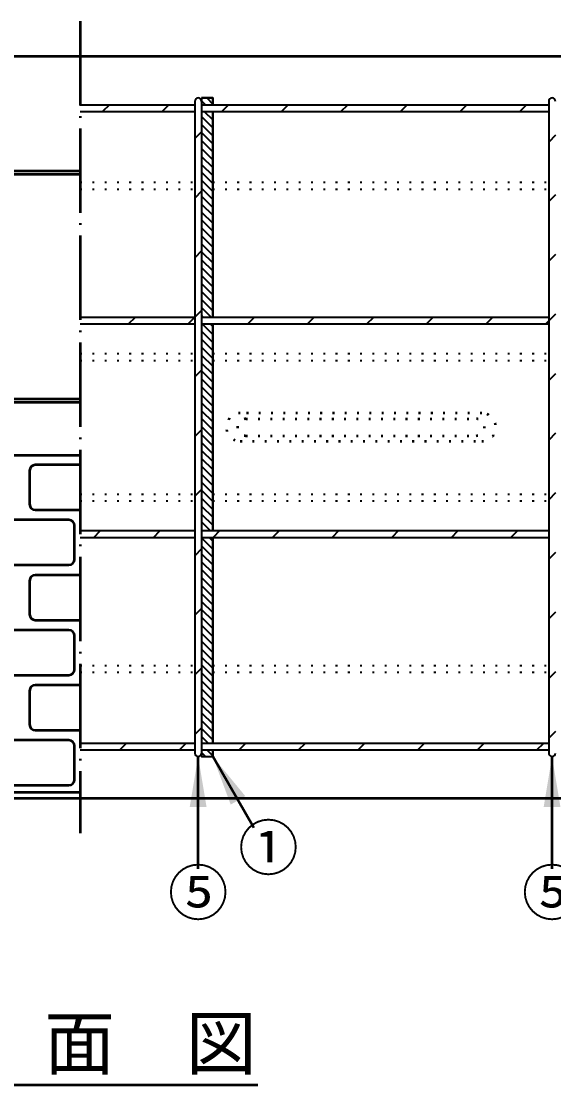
# Model space of a CAD drawing. Units: millimetres, scale not verified. Extents: x -2102 to 2102, y -1485 to 1485.
# Drawn here: x 831 to 1210, y 317 to 1074 of the extents above; entities that cross this region are included whole.
import ezdxf
from ezdxf.enums import TextEntityAlignment as Align

# ---------------------------------------------------------------- set-up
doc = ezdxf.new("R2010")
doc.units = ezdxf.units.MM
doc.header["$LTSCALE"] = 5
doc.linetypes.add('DOTTED', pattern=[1.75, 0.25, -1.5])
doc.linetypes.add('LONG_DASHED_DOTTED', pattern=[15.25, 12, -1.5, 0.25, -1.5])
doc.layers.add('0-0_V-nasSTD', color=7, linetype='Continuous', lineweight=35)
doc.layers.add('0-1_0', color=7, linetype='Continuous', lineweight=50)
doc.styles.add('ＭＳ ゴシック', font='')
doc.styles.get('ＭＳ ゴシック').set_extended_font_data('MS Gothic')

msp = doc.modelspace()

# ---------------------------------------------------------------- linework, layer by layer
at = {"layer": '0-0_V-nasSTD'}
for p, q in [((958.875, 1019.542), (958.875, 1017.142)), ((958.875, 1017.559), (961.691, 1014.742)), ((962.548, 1019.542), (966.875, 1015.215)), ((960.834, 1009.942), (966.875, 1003.902)), ((966.491, 1009.942), (966.875, 1009.559)), ((958.875, 1006.245), (966.875, 998.245)), ((958.875, 1000.588), (966.875, 992.588)), ((958.875, 994.931), (966.875, 986.931)), ((958.875, 989.274), (966.875, 981.274)), ((958.875, 983.618), (966.875, 975.618)), ((958.875, 977.961), (966.875, 969.961)), ((958.875, 972.304), (966.875, 964.304)), ((958.875, 966.647), (966.875, 958.647)), ((958.875, 960.99), (966.875, 952.99)), ((958.875, 955.333), (966.875, 947.333)), ((958.875, 949.676), (966.875, 941.676)), ((958.875, 944.02), (966.875, 936.02)), ((958.875, 938.363), (966.875, 930.363)), ((958.875, 932.706), (966.875, 924.706)), ((958.875, 927.049), (966.875, 919.049)), ((958.875, 921.392), (966.875, 913.392)), ((958.875, 915.735), (966.875, 907.735)), ((958.875, 910.078), (966.875, 902.078)), ((958.875, 904.422), (966.875, 896.422)), ((958.875, 898.765), (966.875, 890.765)), ((958.875, 893.108), (966.875, 885.108)), ((958.875, 887.451), (966.875, 879.451)), ((958.875, 881.794), (966.875, 873.794)), ((958.875, 876.137), (966.875, 868.137)), ((958.875, 870.48), (965.813, 863.542)), ((958.875, 864.824), (960.156, 863.542)), ((959.299, 858.742), (966.875, 851.167)), ((964.956, 858.742), (966.875, 856.824)), ((958.875, 853.51), (966.875, 845.51)), ((958.875, 847.853), (966.875, 839.853)), ((958.875, 842.196), (966.875, 834.196)), ((958.875, 836.539), (966.875, 828.539)), ((958.875, 830.882), (966.875, 822.882)), ((958.875, 825.226), (966.875, 817.226)), ((958.875, 819.569), (966.875, 811.569)), ((958.875, 813.912), (966.875, 805.912)), ((958.875, 808.255), (966.875, 800.255)), ((958.875, 802.598), (966.875, 794.598)), ((958.875, 796.941), (966.875, 788.941)), ((958.875, 791.284), (966.875, 783.284)), ((958.875, 785.628), (966.875, 777.628)), ((958.875, 779.971), (966.875, 771.971)), ((958.875, 774.314), (966.875, 766.314)), ((958.875, 768.657), (966.875, 760.657)), ((958.875, 763), (966.875, 755)), ((958.875, 757.343), (966.875, 749.343)), ((958.875, 751.686), (966.875, 743.686)), ((958.875, 746.03), (966.875, 738.03)), ((958.875, 740.373), (966.875, 732.373)), ((958.875, 734.716), (966.875, 726.716)), ((958.875, 729.059), (966.875, 721.059)), ((958.875, 723.402), (966.875, 715.402)), ((958.875, 717.745), (965.078, 711.542)), ((958.875, 712.089), (959.421, 711.542)), ((958.875, 706.432), (966.875, 698.432)), ((964.221, 706.742), (966.875, 704.089)), ((958.875, 700.775), (966.875, 692.775)), ((958.875, 695.118), (966.875, 687.118)), ((958.875, 689.461), (966.875, 681.461)), ((958.875, 683.804), (966.875, 675.804)), ((958.875, 678.147), (966.875, 670.147)), ((958.875, 672.491), (966.875, 664.491)), ((958.875, 666.834), (966.875, 658.834)), ((958.875, 661.177), (966.875, 653.177)), ((958.875, 655.52), (966.875, 647.52)), ((958.875, 649.863), (966.875, 641.863)), ((958.875, 644.206), (966.875, 636.206)), ((958.875, 638.549), (966.875, 630.549)), ((958.875, 632.893), (966.875, 624.893)), ((958.875, 627.236), (966.875, 619.236)), ((958.875, 621.579), (966.875, 613.579)), ((958.875, 615.922), (966.875, 607.922)), ((958.875, 610.265), (966.875, 602.265)), ((958.875, 604.608), (966.875, 596.608)), ((958.875, 598.951), (966.875, 590.951)), ((958.875, 593.295), (966.875, 585.295)), ((958.875, 587.638), (966.875, 579.638)), ((958.875, 581.981), (966.875, 573.981)), ((958.875, 576.324), (966.875, 568.324)), ((958.875, 570.667), (966.875, 562.667)), ((958.875, 565.01), (963.543, 560.342)), ((958.875, 553.697), (961.829, 550.742)), ((962.686, 555.542), (966.875, 551.353)), ((966.875, 550.742), (966.875, 555.542))]:
    msp.add_line(p, q, dxfattribs=at)
at = {"layer": '0-0_V-nasSTD', "lineweight": 50}
for p, q in [((872.475, 967.542), (72.475, 967.542)), ((872.475, 965.142), (72.475, 965.142)), ((872.475, 805.142), (72.475, 805.142)), ((872.475, 802.742), (72.475, 802.742)), ((872.475, 765.142), (72.475, 765.142)), ((956.475, 470.792), (956.475, 550.742)), ((996.165, 500.011), (966.875, 550.742)), ((1208.475, 470.792), (1208.475, 550.742)), ((872.475, 525.142), (72.475, 525.142))]:
    msp.add_line(p, q, dxfattribs=at)
msp.add_lwpolyline([(72.475, 1049.142), (72.475, 521.142), (1672.475, 521.142), (1672.475, 1049.142)], close=True, dxfattribs=at)
at = {"layer": '0-0_V-nasSTD'}
for points in [[(966.875, 1014.742), (966.875, 1019.542), (958.875, 1019.542)], [(966.875, 863.542), (966.875, 954.706), (966.875, 959.506), (966.875, 1009.942)], [(966.875, 832.742), (966.875, 837.542), (966.875, 858.742)], [(966.875, 711.542), (966.875, 732.742), (966.875, 737.542), (966.875, 832.742)], [(966.875, 560.342), (966.875, 610.779), (966.875, 615.579), (966.875, 706.742)], [(958.875, 553.142), (958.875, 550.742), (966.875, 550.742)]]:
    msp.add_lwpolyline(points, dxfattribs=at)
for points in [[(950.475, 514.742), (956.475, 550.742), (962.475, 514.742)], [(966.875, 550.742), (979.679, 516.565), (990.071, 522.565)], [(1202.475, 514.742), (1208.475, 550.742), (1214.475, 514.742)]]:
    msp.add_solid(points, dxfattribs=at)
at = {"layer": '0-1_0', "linetype": 'LONG_DASHED_DOTTED'}
msp.add_line((872.475, 1074.142), (872.475, 496.142), dxfattribs=at)
at = {"layer": '0-1_0', "lineweight": 35}
for p, q in [((872.475, 1014.742), (954.075, 1014.742)), ((893.248, 1014.742), (888.448, 1009.942)), ((935.674, 1014.742), (930.874, 1009.942)), ((954.075, 1017.142), (954.075, 553.142)), ((958.875, 1019.542), (966.875, 1019.542)), ((958.875, 1017.142), (958.875, 553.142)), ((958.875, 1014.742), (1206.075, 1014.742)), ((966.875, 1019.542), (966.875, 1014.742)), ((973.301, 1009.942), (978.101, 1014.742)), ((1015.727, 1009.942), (1020.527, 1014.742)), ((1058.154, 1009.942), (1062.954, 1014.742)), ((1100.58, 1009.942), (1105.38, 1014.742)), ((1143.006, 1009.942), (1147.806, 1014.742)), ((1185.433, 1009.942), (1190.233, 1014.742)), ((1206.075, 1017.142), (1206.075, 553.142)), ((872.475, 1009.942), (954.075, 1009.942)), ((958.875, 1009.942), (1206.075, 1009.942)), ((966.875, 1009.942), (966.875, 863.542)), ((958.875, 995.516), (954.075, 990.716)), ((1210.875, 992.958), (1206.075, 988.158)), ((958.875, 953.09), (954.075, 948.29)), ((1210.875, 950.532), (1206.075, 945.732)), ((958.875, 910.664), (954.075, 905.864)), ((1210.875, 908.105), (1206.075, 903.305)), ((872.475, 863.542), (954.075, 863.542)), ((906.954, 858.742), (911.754, 863.542)), ((949.38, 858.742), (954.075, 863.437)), ((958.875, 868.237), (954.075, 863.437)), ((958.875, 863.542), (1206.075, 863.542)), ((991.806, 858.742), (996.606, 863.542)), ((1034.233, 858.742), (1039.033, 863.542)), ((1076.659, 858.742), (1081.459, 863.542)), ((1119.086, 858.742), (1123.886, 863.542)), ((1161.512, 858.742), (1166.312, 863.542)), ((1210.875, 865.679), (1206.075, 860.879)), ((872.475, 858.742), (954.075, 858.742)), ((958.875, 858.742), (1206.075, 858.742)), ((966.875, 858.742), (966.875, 711.542)), ((1203.938, 858.742), (1206.075, 860.879)), ((958.875, 825.811), (954.075, 821.011)), ((1210.875, 823.252), (1206.075, 818.452)), ((958.875, 783.384), (954.075, 778.584)), ((1210.875, 780.826), (1206.075, 776.026)), ((958.875, 740.958), (954.075, 736.158)), ((1210.875, 738.4), (1206.075, 733.6)), ((872.475, 711.542), (954.075, 711.542)), ((872.475, 706.742), (954.075, 706.742)), ((882.233, 706.742), (887.033, 711.542)), ((924.659, 706.742), (929.459, 711.542)), ((958.875, 711.542), (1206.075, 711.542)), ((958.875, 706.742), (1206.075, 706.742)), ((966.875, 706.742), (966.875, 560.342)), ((971.886, 711.542), (967.086, 706.742)), ((1014.312, 711.542), (1009.512, 706.742)), ((1056.738, 711.542), (1051.938, 706.742)), ((1099.165, 711.542), (1094.365, 706.742)), ((1136.791, 706.742), (1141.591, 711.542)), ((1179.218, 706.742), (1184.018, 711.542)), ((958.875, 698.532), (954.075, 693.732)), ((1210.875, 695.973), (1206.075, 691.173)), ((958.875, 656.105), (954.075, 651.305)), ((1210.875, 653.547), (1206.075, 648.747)), ((958.875, 613.679), (954.075, 608.879)), ((1210.875, 611.12), (1206.075, 606.32)), ((958.875, 571.252), (954.075, 566.452)), ((1210.875, 568.694), (1206.075, 563.894)), ((872.475, 560.342), (954.075, 560.342)), ((900.738, 555.542), (905.538, 560.342)), ((943.165, 555.542), (947.965, 560.342)), ((958.875, 560.342), (1206.075, 560.342)), ((985.591, 555.542), (990.391, 560.342)), ((1028.018, 555.542), (1032.818, 560.342)), ((1070.444, 555.542), (1075.244, 560.342)), ((1112.87, 555.542), (1117.67, 560.342)), ((1155.297, 555.542), (1160.097, 560.342)), ((1197.723, 555.542), (1202.523, 560.342)), ((872.475, 555.542), (954.075, 555.542)), ((958.875, 555.542), (1206.075, 555.542)), ((966.875, 555.542), (966.875, 550.742)), ((958.875, 550.742), (966.875, 550.742))]:
    msp.add_line(p, q, dxfattribs=at)
at = {"layer": '0-1_0', "linetype": 'DOTTED', "lineweight": 35}
for p, q in [((872.475, 959.506), (954.075, 959.506)), ((872.475, 954.706), (954.075, 954.706)), ((966.875, 959.506), (1206.075, 959.506)), ((966.875, 954.706), (1206.075, 954.706)), ((872.475, 837.542), (954.075, 837.542)), ((872.475, 832.742), (954.075, 832.742)), ((966.875, 837.542), (1206.075, 837.542)), ((966.875, 832.742), (1206.075, 832.742)), ((872.475, 737.542), (954.075, 737.542)), ((966.875, 737.542), (1206.075, 737.542)), ((872.475, 732.742), (954.075, 732.742)), ((966.875, 732.742), (1206.075, 732.742)), ((872.475, 615.579), (954.075, 615.579)), ((966.875, 615.579), (1206.075, 615.579)), ((872.475, 610.779), (954.075, 610.779)), ((966.875, 610.779), (1206.075, 610.779))]:
    msp.add_line(p, q, dxfattribs=at)
at = {"layer": '0-1_0', "linetype": 'DOTTED'}
for p, q in [((1158.475, 795.142), (986.475, 795.142)), ((990.475, 791.142), (1154.475, 791.142)), ((986.475, 775.142), (1158.475, 775.142)), ((990.475, 779.142), (1154.475, 779.142))]:
    msp.add_line(p, q, dxfattribs=at)
at = {"layer": '0-1_0'}
for p, q in [((872.475, 758.342), (840.475, 758.342)), ((836.475, 754.342), (836.475, 730.342)), ((840.475, 726.342), (872.475, 726.342)), ((864.475, 719.142), (800.475, 719.142)), ((868.475, 691.142), (868.475, 715.142)), ((800.475, 687.142), (864.475, 687.142)), ((836.475, 675.942), (836.475, 651.942)), ((872.475, 679.942), (840.475, 679.942)), ((840.475, 647.942), (872.475, 647.942)), ((864.475, 640.742), (800.475, 640.742)), ((868.475, 612.742), (868.475, 636.742)), ((800.475, 608.742), (864.475, 608.742)), ((872.475, 601.542), (840.475, 601.542)), ((836.475, 597.542), (836.475, 573.542)), ((840.475, 569.542), (872.475, 569.542)), ((864.475, 562.342), (800.475, 562.342)), ((868.475, 534.342), (868.475, 558.342)), ((800.475, 530.342), (864.475, 530.342)), ((746.072, 317.142), (998.878, 317.142))]:
    msp.add_line(p, q, dxfattribs=at)
at = {"layer": '0-1_0', "lineweight": 35}
for centre, start, end in [((956.475, 1017.142), 0, 180), ((1208.475, 1017.142), 0, 180), ((956.475, 553.142), 180, 0), ((1208.475, 553.142), 180, 0)]:
    msp.add_arc(centre, 2.4, start, end, dxfattribs=at)
at = {"layer": '0-1_0', "linetype": 'DOTTED'}
for centre, radius, start, end in [((986.475, 785.142), 10, 90, 270), ((1158.475, 785.142), 10, 270, 90), ((990.475, 785.142), 6, 90, 270), ((1154.475, 785.142), 6, 270, 90)]:
    msp.add_arc(centre, radius, start, end, dxfattribs=at)
at = {"layer": '0-1_0'}
for centre, start, end in [((840.475, 754.342), 90, 180), ((840.475, 730.342), 180, 270), ((864.475, 715.142), 0, 90), ((864.475, 691.142), 270, 0), ((840.475, 675.942), 90, 180), ((840.475, 651.942), 180, 270), ((864.475, 636.742), 0, 90), ((864.475, 612.742), 270, 0), ((840.475, 597.542), 90, 180), ((840.475, 573.542), 180, 270), ((864.475, 558.342), 0, 90), ((864.475, 534.342), 270, 0)]:
    msp.add_arc(centre, 4, start, end, dxfattribs=at)

# ---------------------------------------------------------------- texts
at = {"layer": '0-0_V-nasSTD', "style": 'ＭＳ ゴシック'}
for s, height, p in [('①', 31.67, (984.928, 460.461)), ('⑤', 31.67, (934.911, 428.442)), ('⑤', 31.67, (1186.911, 428.442)), ('側\u3000面\u3000図', 36.95, (746.072, 317.142))]:
    msp.add_text(s, height=height, dxfattribs=at).set_placement(p, align=Align.BOTTOM_LEFT)

doc.saveas('drawing.dxf')
